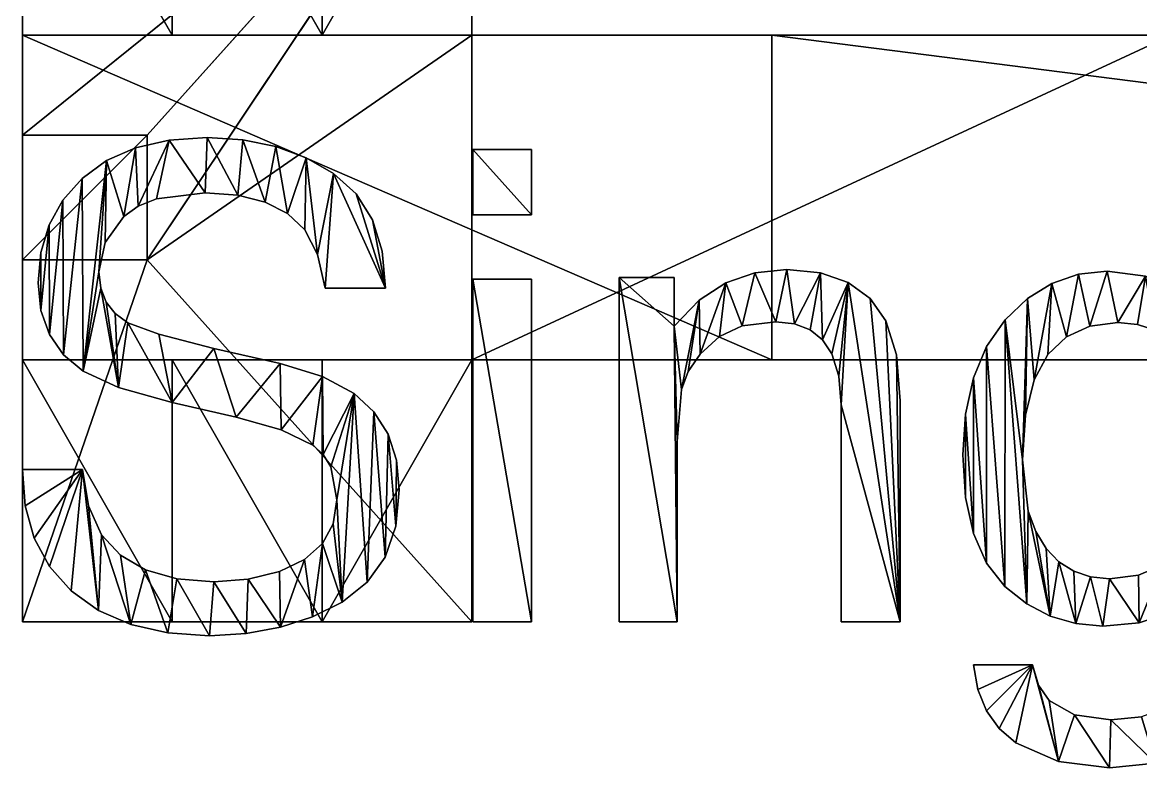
# Model space of a CAD drawing. Extents: x 0 to 171, y -3 to 23.
# Drawn here: x 0 to 22.38, y -2.92 to 12.01 of the extents above; entities that cross this region are included whole.
import ezdxf

# ---------------------------------------------------------------- set-up
doc = ezdxf.new("R2010")
doc.units = 0
doc.layers.get('0').update_dxf_attribs({"color": 13, "linetype": 'CONTINUOUS'})

# ---------------------------------------------------------------- blocks, each defined once
blk = doc.blocks.new('GROUP25_1')
for p, q in [((0, 11.75, 23), (0, 17, 20.5)), ((0, 17, 20.5), (0, 9.75, 20.5)), ((0, 11.75, 23), (0, 17, 23)), ((3, 11.75, 23), (0, 17, 23)), ((9, 17, 20.5), (0, 9.75, 20.5)), ((9, 17, 20.5), (2.5, 9.75, 20.5)), ((9, 17, 20.5), (2.5, 7.25, 20.5)), ((3, 11.75, 23), (3, 17, 23)), ((3, 11.75, 27), (3, 17, 23)), ((6, 11.75, 27), (3, 17, 23)), ((6, 11.75, 23), (9, 17, 23)), ((6, 17, 23), (6, 11.75, 23)), ((6, 17, 23), (6, 11.75, 27)), ((9, 17, 20.5), (9, 11.75, 23)), ((9, 11.75, 20.5), (9, 17, 20.5)), ((9, 17, 23), (9, 11.75, 23)), ((0, 11.75, 40.5), (3, 11.75, 23)), ((3, 11.75, 23), (0, 11.75, 23)), ((0, 11.75, 23), (0, 11.75, 40.5)), ((0, 11.75, 40.5), (3, 11.75, 27)), ((0, 11.75, 40.5), (6, 11.75, 27)), ((0, 11.75, 40.5), (15, 11.75, 34.5)), ((0, 11.75, 40.5), (15, 11.75, 40.5)), ((0, 5.25, 40.5), (0, 11.75, 40.5)), ((0, 11.75, 40.5), (0, 7.25, 20.5)), ((0, 11.75, 40.5), (0, 7.25, 18)), ((0, 11.75, 40.5), (0, 9.75, 20.5)), ((0, 11.75, 23), (0, 9.75, 20.5)), ((15, 5.25, 40.5), (0, 11.75, 40.5)), ((9, 11.75, 20.5), (2.5, 7.25, 20.5)), ((3, 11.75, 27), (3, 11.75, 23)), ((6, 11.75, 27), (3, 11.75, 27)), ((6, 11.75, 27), (9, 11.75, 23)), ((9, 11.75, 23), (6, 11.75, 23)), ((6, 11.75, 23), (6, 11.75, 27)), ((6, 11.75, 27), (162, 11.75, 23)), ((6, 11.75, 27), (165, 11.75, 23)), ((6, 11.75, 27), (165, 11.75, 27)), ((15, 11.75, 34.5), (6, 11.75, 27)), ((9, 11.75, 23), (9, 11.75, 20.5)), ((162, 11.75, 23), (9, 11.75, 23)), ((9, 11.75, 23), (23, 11.75, 20.5)), ((23, 11.75, 20.5), (9, 11.75, 20.5)), ((9, 11.75, 23), (148, 11.75, 20.5)), ((9, 11.75, 23), (162, 11.75, 20.5)), ((9, 11.75, 20.5), (9, 5.25, 20.5)), ((23, 11.75, 20.5), (9, 5.25, 20.5)), ((15, 11.75, 34.5), (165, 11.75, 27)), ((15, 11.75, 34.5), (168, 11.75, 27)), ((15, 11.75, 34.5), (66, 11.75, 34.5)), ((15, 11.75, 40.5), (15, 11.75, 34.5)), ((66, 5.25, 34.5), (15, 11.75, 34.5)), ((15, 11.75, 34.5), (15, 5.25, 34.5)), ((15, 5.25, 40.5), (15, 11.75, 40.5)), ((15, 11.75, 34.5), (15, 5.25, 40.5)), ((0, 9.75, 20.5), (0, 7.25, 18)), ((0, 9.75, 18), (0, 7.25, 18)), ((0, 9.75, 20.5), (0, 9.75, 18)), ((2.5, 9.75, 18), (0, 7.25, 18)), ((0, 9.75, 18), (2.5, 9.75, 18)), ((0, 9.75, 20.5), (2.5, 9.75, 18)), ((0, 9.75, 20.5), (2.5, 9.75, 20.5)), ((2.5, 9.75, 18), (2.5, 7.25, 20.5)), ((2.5, 7.25, 18), (2.5, 9.75, 18)), ((2.5, 9.75, 18), (2.5, 9.75, 20.5)), ((2.5, 9.75, 20.5), (2.5, 7.25, 20.5)), ((0, 5.25, 23), (0, 7.25, 20.5)), ((0, 7.25, 20.5), (0, 0, 20.5)), ((0, 5.25, 40.5), (0, 7.25, 20.5)), ((0, 7.25, 18), (0, 7.25, 20.5)), ((2.5, 7.25, 18), (0, 7.25, 18)), ((2.5, 7.25, 20.5), (0, 0, 20.5)), ((0, 7.25, 20.5), (2.5, 7.25, 20.5)), ((2.5, 7.25, 20.5), (0, 7.25, 18)), ((2.5, 7.25, 20.5), (2.5, 7.25, 18)), ((2.5, 7.25, 20.5), (9, 0, 20.5)), ((0, 5.25, 23), (0, 0, 20.5)), ((0, 0, 23), (0, 5.25, 23)), ((0, 5.25, 23), (0, 5.25, 40.5)), ((3, 0, 23), (0, 5.25, 23)), ((3, 5.25, 23), (0, 5.25, 23)), ((0, 5.25, 40.5), (15, 5.25, 40.5)), ((3, 5.25, 27), (0, 5.25, 23)), ((3, 5.25, 27), (0, 5.25, 40.5)), ((15, 5.25, 34.5), (0, 5.25, 40.5)), ((3, 0, 23), (3, 5.25, 23)), ((3, 0, 23), (3, 5.25, 27)), ((3, 5.25, 27), (3, 5.25, 23)), ((6, 0, 23), (3, 5.25, 27)), ((6, 5.25, 27), (3, 5.25, 27)), ((3, 5.25, 27), (6, 5.25, 23)), ((6, 5.25, 23), (3, 5.25, 23)), ((6, 0, 23), (3, 5.25, 23)), ((162, 5.25, 34.5), (3, 5.25, 27)), ((3, 5.25, 27), (15, 5.25, 34.5)), ((3, 5.25, 27), (66, 5.25, 34.5)), ((6, 0, 23), (6, 5.25, 27)), ((6, 0, 23), (6, 5.25, 23)), ((6, 5.25, 23), (6, 5.25, 27)), ((6, 0, 23), (9, 5.25, 23)), ((9, 5.25, 23), (6, 5.25, 23)), ((162, 5.25, 34.5), (6, 5.25, 23)), ((162, 5.25, 34.5), (6, 5.25, 27)), ((9, 5.25, 20.5), (9, 0, 23)), ((9, 5.25, 20.5), (9, 5.25, 23)), ((9, 5.25, 23), (9, 0, 23)), ((23, 5.25, 20.5), (9, 5.25, 20.5)), ((162, 5.25, 23), (9, 5.25, 20.5)), ((162, 5.25, 23), (9, 5.25, 23)), ((162, 5.25, 34.5), (9, 5.25, 23)), ((9, 5.25, 20.5), (9, 0, 20.5)), ((15, 5.25, 34.5), (66, 5.25, 34.5)), ((15, 5.25, 40.5), (15, 5.25, 34.5)), ((0, 0, 20.5), (0, 0, 23)), ((9, 0, 20.5), (0, 0, 20.5)), ((9, 0, 23), (0, 0, 20.5)), ((3, 0, 23), (0, 0, 23)), ((6, 0, 23), (3, 0, 23)), ((9, 0, 23), (6, 0, 23)), ((9, 0, 23), (9, 0, 20.5))]:
    blk.add_line(p, q)
at = {"color": 178}
for p, q in [((2.265, 9.498, 0.051), (2.936, 9.651, 0.051)), ((2.936, 9.651, 0.051), (3.698, 9.703, 0.051)), ((3.698, 9.703, 0.051), (4.415, 9.658, 0.051)), ((4.415, 9.658, 0.051), (5.075, 9.523, 0.051)), ((1.686, 9.242, 0.051), (2.265, 9.498, 0.051)), ((5.075, 9.523, 0.051), (5.679, 9.298, 0.051)), ((9.014, 9.464, 0.051), (10.193, 9.464, 0.051)), ((9.014, 8.15, 0.051), (9.014, 9.464, 0.051)), ((10.193, 9.464, 0.051), (10.193, 8.15, 0.051)), ((1.199, 8.884, 0.051), (1.686, 9.242, 0.051)), ((5.679, 9.298, 0.051), (6.227, 8.984, 0.051)), ((6.227, 8.984, 0.051), (6.682, 8.571, 0.051)), ((0.813, 8.447, 0.051), (1.199, 8.884, 0.051)), ((3.66, 8.594, 0.051), (2.685, 8.475, 0.051)), ((4.311, 8.548, 0.051), (3.66, 8.594, 0.051)), ((4.86, 8.409, 0.051), (4.311, 8.548, 0.051)), ((6.682, 8.571, 0.051), (7.008, 8.051, 0.051)), ((0.537, 7.952, 0.051), (0.813, 8.447, 0.051)), ((2.318, 8.326, 0.051), (2.03, 8.118, 0.051)), ((2.685, 8.475, 0.051), (2.318, 8.326, 0.051)), ((5.306, 8.178, 0.051), (4.86, 8.409, 0.051)), ((2.03, 8.118, 0.051), (1.658, 7.602, 0.051)), ((5.651, 7.854, 0.051), (5.306, 8.178, 0.051)), ((10.193, 8.15, 0.051), (9.014, 8.15, 0.051)), ((0.371, 7.4, 0.051), (0.537, 7.952, 0.051)), ((5.911, 7.359, 0.051), (5.651, 7.854, 0.051)), ((7.008, 8.051, 0.051), (7.203, 7.423, 0.051)), ((0.316, 6.791, 0.051), (0.371, 7.4, 0.051)), ((1.658, 7.602, 0.051), (1.534, 7.01, 0.051)), ((7.203, 7.423, 0.051), (7.268, 6.687, 0.051)), ((6.063, 6.687, 0.051), (5.911, 7.359, 0.051)), ((1.534, 7.01, 0.051), (1.57, 6.685, 0.051)), ((14.084, 6.791, 0.051), (14.662, 6.989, 0.051)), ((14.662, 6.989, 0.051), (15.302, 7.055, 0.051)), ((15.302, 7.055, 0.051), (15.976, 6.991, 0.051)), ((15.976, 6.991, 0.051), (16.532, 6.799, 0.051)), ((20.608, 6.779, 0.051), (21.141, 6.962, 0.051)), ((21.141, 6.962, 0.051), (21.718, 7.022, 0.051)), ((21.718, 7.022, 0.051), (22.479, 6.923, 0.051)), ((0.372, 6.238, 0.051), (0.316, 6.791, 0.051)), ((9.014, 6.868, 0.051), (10.193, 6.868, 0.051)), ((9.014, 0, 0.051), (9.014, 6.868, 0.051)), ((10.193, 6.868, 0.051), (10.193, 0, 0.051)), ((11.945, 6.9, 0.051), (13.047, 6.9, 0.051)), ((11.945, 0, 0.051), (11.945, 6.9, 0.051)), ((13.047, 6.9, 0.051), (13.047, 5.921, 0.051)), ((13.551, 6.441, 0.051), (14.084, 6.791, 0.051)), ((16.532, 6.799, 0.051), (16.969, 6.478, 0.051)), ((20.118, 6.475, 0.051), (20.608, 6.779, 0.051)), ((1.57, 6.685, 0.051), (1.679, 6.407, 0.051)), ((7.268, 6.687, 0.051), (6.063, 6.687, 0.051)), ((1.679, 6.407, 0.051), (1.86, 6.176, 0.051)), ((13.047, 5.921, 0.051), (13.551, 6.441, 0.051)), ((16.969, 6.478, 0.051), (17.286, 6.03, 0.051)), ((19.673, 6.05, 0.051), (20.118, 6.475, 0.051)), ((0.542, 5.758, 0.051), (0.372, 6.238, 0.051)), ((1.86, 6.176, 0.051), (2.114, 5.992, 0.051)), ((19.302, 5.516, 0.051), (19.673, 6.05, 0.051)), ((14.406, 5.927, 0.051), (13.958, 5.715, 0.051)), ((15.083, 6.011, 0.051), (14.406, 5.927, 0.051)), ((15.457, 5.971, 0.051), (15.083, 6.011, 0.051)), ((15.769, 5.85, 0.051), (15.457, 5.971, 0.051)), ((16.018, 5.649, 0.051), (15.769, 5.85, 0.051)), ((17.286, 6.03, 0.051), (17.499, 5.349, 0.051)), ((21.367, 5.926, 0.051), (20.9, 5.711, 0.051)), ((21.931, 5.998, 0.051), (21.367, 5.926, 0.051)), ((22.322, 5.959, 0.051), (21.931, 5.998, 0.051)), ((22.677, 5.843, 0.051), (22.322, 5.959, 0.051)), ((0.823, 5.352, 0.051), (0.542, 5.758, 0.051)), ((13.958, 5.715, 0.051), (13.569, 5.36, 0.051)), ((16.204, 5.367, 0.051), (16.018, 5.649, 0.051)), ((20.9, 5.711, 0.051), (20.53, 5.353, 0.051)), ((19.037, 4.887, 0.051), (19.302, 5.516, 0.051)), ((1.218, 5.019, 0.051), (0.823, 5.352, 0.051)), ((13.569, 5.36, 0.051), (13.329, 5.013, 0.051)), ((16.344, 4.919, 0.051), (16.204, 5.367, 0.051)), ((20.53, 5.353, 0.051), (20.256, 4.851, 0.051)), ((13.329, 5.013, 0.051), (13.192, 4.655, 0.051)), ((6.011, 4.914, 0.051), (6.643, 4.574, 0.051)), ((18.879, 4.163, 0.051), (19.037, 4.887, 0.051)), ((20.256, 4.851, 0.051), (20.077, 4.144, 0.051)), ((6.643, 4.574, 0.051), (7.037, 4.205, 0.051)), ((7.037, 4.205, 0.051), (7.319, 3.761, 0.051)), ((7.319, 3.761, 0.051), (7.488, 3.242, 0.051)), ((6.023, 3.351, 0.051), (5.812, 3.543, 0.051)), ((6.174, 3.104, 0.051), (6.023, 3.351, 0.051)), ((7.488, 3.242, 0.051), (7.545, 2.648, 0.051)), ((0.054, 2.327, 0.051), (0, 3.054, 0.051)), ((0, 3.054, 0.051), (1.205, 3.054, 0.051)), ((1.205, 3.054, 0.051), (1.323, 2.324, 0.051)), ((6.295, 2.442, 0.051), (6.174, 3.104, 0.051)), ((7.545, 2.648, 0.051), (7.473, 1.918, 0.051)), ((19.036, 1.768, 0.051), (18.878, 2.491, 0.051)), ((0.236, 1.68, 0.051), (0.054, 2.327, 0.051)), ((1.323, 2.324, 0.051), (1.585, 1.746, 0.051)), ((6.223, 1.966, 0.051), (6.295, 2.442, 0.051)), ((20.136, 2.22, 0.051), (20.284, 1.811, 0.051)), ((6.008, 1.569, 0.051), (6.223, 1.966, 0.051)), ((7.473, 1.918, 0.051), (7.259, 1.3, 0.051)), ((20.284, 1.811, 0.051), (20.491, 1.472, 0.051)), ((0.544, 1.113, 0.051), (0.236, 1.68, 0.051)), ((1.585, 1.746, 0.051), (1.965, 1.334, 0.051)), ((5.65, 1.251, 0.051), (6.008, 1.569, 0.051)), ((19.299, 1.175, 0.051), (19.036, 1.768, 0.051)), ((20.491, 1.472, 0.051), (20.748, 1.206, 0.051)), ((1.965, 1.334, 0.051), (2.466, 1.04, 0.051)), ((5.148, 1.011, 0.051), (5.65, 1.251, 0.051)), ((7.259, 1.3, 0.051), (6.901, 0.794, 0.051)), ((19.666, 0.712, 0.051), (19.299, 1.175, 0.051)), ((20.748, 1.206, 0.051), (21.046, 1.016, 0.051)), ((22.342, 0.934, 0.051), (22.828, 1.145, 0.051)), ((0.98, 0.625, 0.051), (0.544, 1.113, 0.051)), ((2.466, 1.04, 0.051), (3.089, 0.864, 0.051)), ((4.523, 0.857, 0.051), (5.148, 1.011, 0.051)), ((21.046, 1.016, 0.051), (21.384, 0.901, 0.051)), ((21.384, 0.901, 0.051), (21.764, 0.863, 0.051)), ((21.764, 0.863, 0.051), (22.342, 0.934, 0.051)), ((3.089, 0.864, 0.051), (3.834, 0.805, 0.051)), ((3.834, 0.805, 0.051), (4.523, 0.857, 0.051)), ((6.901, 0.794, 0.051), (6.401, 0.399, 0.051)), ((20.104, 0.364, 0.051), (19.666, 0.712, 0.051)), ((1.527, 0.23, 0.051), (0.98, 0.625, 0.051)), ((2.17, -0.052, 0.051), (1.527, 0.23, 0.051)), ((6.401, 0.399, 0.051), (5.806, 0.103, 0.051)), ((20.577, 0.115, 0.051), (20.104, 0.364, 0.051)), ((5.806, 0.103, 0.051), (5.165, -0.108, 0.051)), ((21.085, -0.034, 0.051), (20.577, 0.115, 0.051)), ((22.923, 0.174, 0.051), (22.355, -0.019, 0.051)), ((2.909, -0.221, 0.051), (2.17, -0.052, 0.051)), ((3.744, -0.277, 0.051), (2.909, -0.221, 0.051)), ((5.165, -0.108, 0.051), (4.477, -0.235, 0.051)), ((10.193, 0, 0.051), (9.014, 0, 0.051)), ((13.105, 0, 0.051), (11.945, 0, 0.051)), ((17.569, 0, 0.051), (16.39, 0, 0.051)), ((21.628, -0.084, 0.051), (21.085, -0.034, 0.051)), ((22.355, -0.019, 0.051), (21.628, -0.084, 0.051)), ((4.477, -0.235, 0.051), (3.744, -0.277, 0.051)), ((19.125, -1.353, 0.051), (19.038, -0.857, 0.051)), ((19.038, -0.857, 0.051), (20.217, -0.857, 0.051)), ((20.217, -0.857, 0.051), (20.343, -1.268, 0.051)), ((20.343, -1.268, 0.051), (20.552, -1.572, 0.051)), ((19.296, -1.779, 0.051), (19.125, -1.353, 0.051)), ((19.55, -2.134, 0.051), (19.296, -1.779, 0.051)), ((20.552, -1.572, 0.051), (21.058, -1.862, 0.051)), ((21.058, -1.862, 0.051), (21.789, -1.959, 0.051)), ((21.789, -1.959, 0.051), (22.399, -1.9, 0.051)), ((19.889, -2.419, 0.051), (19.55, -2.134, 0.051))]:
    blk.add_line(p, q, dxfattribs=at)
for points in [[(2.114, 5.992, 0.051), (2.734, 5.76, 0.051), (3.834, 5.476, 0.051), (5.161, 5.173, 0.051), (6.011, 4.914, 0.051)], [(17.499, 5.349, 0.051), (17.569, 4.426, 0.051), (17.569, 0, 0.051)], [(5.812, 3.543, 0.051), (5.183, 3.845, 0.051), (4.278, 4.104, 0.051), (2.996, 4.394, 0.051), (1.923, 4.692, 0.051), (1.218, 5.019, 0.051)], [(16.39, 0, 0.051), (16.39, 4.349, 0.051), (16.344, 4.919, 0.051)], [(13.192, 4.655, 0.051), (13.105, 3.614, 0.051), (13.105, 0, 0.051)], [(18.878, 2.491, 0.051), (18.826, 3.344, 0.051), (18.879, 4.163, 0.051)], [(20.077, 4.144, 0.051), (20.018, 3.247, 0.051), (20.136, 2.22, 0.051)], [(23.447, -2.567, 0.051), (22.685, -2.831, 0.051), (21.764, -2.919, 0.051), (20.738, -2.794, 0.051), (19.889, -2.419, 0.051)]]:
    blk.add_polyline3d(points, dxfattribs=at)
mesh = blk.add_polyface()
corners = [(0, 17, 20.5), (0, 9.75, 20.5), (0, 11.75, 23)]
mesh.append_faces([[corners[k] for k in face] for face in [(0, 1, 2)]])
mesh = blk.add_polyface()
corners = [(0, 17, 20.5), (0, 11.75, 23), (0, 17, 23)]
mesh.append_faces([[corners[k] for k in face] for face in [(0, 1, 2)]])
mesh = blk.add_polyface()
corners = [(3, 11.75, 23), (0, 17, 23), (0, 11.75, 23)]
mesh.append_faces([[corners[k] for k in face] for face in [(0, 1, 2)]])
mesh = blk.add_polyface()
corners = [(3, 17, 23), (0, 17, 23), (3, 11.75, 23)]
mesh.append_faces([[corners[k] for k in face] for face in [(0, 1, 2)]])
mesh = blk.add_polyface()
corners = [(9, 17, 20.5), (0, 9.75, 20.5), (0, 17, 20.5)]
mesh.append_faces([[corners[k] for k in face] for face in [(0, 1, 2)]])
mesh = blk.add_polyface()
corners = [(9, 17, 20.5), (2.5, 9.75, 20.5), (0, 9.75, 20.5)]
mesh.append_faces([[corners[k] for k in face] for face in [(0, 1, 2)]])
mesh = blk.add_polyface()
corners = [(9, 17, 20.5), (2.5, 7.25, 20.5), (2.5, 9.75, 20.5)]
mesh.append_faces([[corners[k] for k in face] for face in [(0, 1, 2)]])
mesh = blk.add_polyface()
corners = [(9, 17, 20.5), (9, 11.75, 20.5), (2.5, 7.25, 20.5)]
mesh.append_faces([[corners[k] for k in face] for face in [(0, 1, 2)]])
mesh = blk.add_polyface()
corners = [(3, 17, 23), (3, 11.75, 23), (3, 11.75, 27)]
mesh.append_faces([[corners[k] for k in face] for face in [(0, 1, 2)]])
mesh = blk.add_polyface()
corners = [(6, 11.75, 27), (3, 17, 23), (3, 11.75, 27)]
mesh.append_faces([[corners[k] for k in face] for face in [(0, 1, 2)]])
mesh = blk.add_polyface()
corners = [(6, 11.75, 27), (6, 17, 23), (3, 17, 23)]
mesh.append_faces([[corners[k] for k in face] for face in [(0, 1, 2)]])
mesh = blk.add_polyface()
corners = [(9, 17, 23), (6, 17, 23), (6, 11.75, 23)]
mesh.append_faces([[corners[k] for k in face] for face in [(0, 1, 2)]])
mesh = blk.add_polyface()
corners = [(9, 17, 23), (6, 11.75, 23), (9, 11.75, 23)]
mesh.append_faces([[corners[k] for k in face] for face in [(0, 1, 2)]])
mesh = blk.add_polyface()
corners = [(6, 17, 23), (6, 11.75, 27), (6, 11.75, 23)]
mesh.append_faces([[corners[k] for k in face] for face in [(0, 1, 2)]])
mesh = blk.add_polyface()
corners = [(9, 17, 20.5), (9, 11.75, 23), (9, 11.75, 20.5)]
mesh.append_faces([[corners[k] for k in face] for face in [(0, 1, 2)]])
mesh = blk.add_polyface()
corners = [(9, 17, 23), (9, 11.75, 23), (9, 17, 20.5)]
mesh.append_faces([[corners[k] for k in face] for face in [(0, 1, 2)]])
mesh = blk.add_polyface()
corners = [(0, 11.75, 40.5), (3, 11.75, 23), (0, 11.75, 23)]
mesh.append_faces([[corners[k] for k in face] for face in [(0, 1, 2)]])
mesh = blk.add_polyface()
corners = [(0, 11.75, 40.5), (3, 11.75, 27), (3, 11.75, 23)]
mesh.append_faces([[corners[k] for k in face] for face in [(0, 1, 2)]])
mesh = blk.add_polyface()
corners = [(0, 11.75, 40.5), (6, 11.75, 27), (3, 11.75, 27)]
mesh.append_faces([[corners[k] for k in face] for face in [(0, 1, 2)]])
mesh = blk.add_polyface()
corners = [(0, 11.75, 40.5), (15, 11.75, 34.5), (6, 11.75, 27)]
mesh.append_faces([[corners[k] for k in face] for face in [(0, 1, 2)]])
mesh = blk.add_polyface()
corners = [(15, 11.75, 40.5), (15, 11.75, 34.5), (0, 11.75, 40.5)]
mesh.append_faces([[corners[k] for k in face] for face in [(0, 1, 2)]])
mesh = blk.add_polyface()
corners = [(0, 11.75, 40.5), (0, 7.25, 20.5), (0, 5.25, 40.5)]
mesh.append_faces([[corners[k] for k in face] for face in [(0, 1, 2)]])
mesh = blk.add_polyface()
corners = [(0, 11.75, 40.5), (0, 7.25, 18), (0, 7.25, 20.5)]
mesh.append_faces([[corners[k] for k in face] for face in [(0, 1, 2)]])
mesh = blk.add_polyface()
corners = [(0, 11.75, 40.5), (0, 9.75, 20.5), (0, 7.25, 18)]
mesh.append_faces([[corners[k] for k in face] for face in [(0, 1, 2)]])
mesh = blk.add_polyface()
corners = [(0, 11.75, 23), (0, 9.75, 20.5), (0, 11.75, 40.5)]
mesh.append_faces([[corners[k] for k in face] for face in [(0, 1, 2)]])
mesh = blk.add_polyface()
corners = [(15, 5.25, 40.5), (0, 11.75, 40.5), (0, 5.25, 40.5)]
mesh.append_faces([[corners[k] for k in face] for face in [(0, 1, 2)]])
mesh = blk.add_polyface()
corners = [(15, 11.75, 40.5), (0, 11.75, 40.5), (15, 5.25, 40.5)]
mesh.append_faces([[corners[k] for k in face] for face in [(0, 1, 2)]])
mesh = blk.add_polyface()
corners = [(9, 11.75, 20.5), (9, 0, 20.5), (2.5, 7.25, 20.5), (9, 5.25, 20.5)]
mesh.append_faces([[corners[k] for k in face] for face in [(0, 1, 2), (1, 0, 3)]], dxfattribs={"vtx0": -1})
mesh = blk.add_polyface()
corners = [(6, 11.75, 27), (9, 11.75, 23), (6, 11.75, 23)]
mesh.append_faces([[corners[k] for k in face] for face in [(0, 1, 2)]])
mesh = blk.add_polyface()
corners = [(6, 11.75, 27), (162, 11.75, 23), (9, 11.75, 23)]
mesh.append_faces([[corners[k] for k in face] for face in [(0, 1, 2)]])
mesh = blk.add_polyface()
corners = [(6, 11.75, 27), (165, 11.75, 23), (162, 11.75, 23)]
mesh.append_faces([[corners[k] for k in face] for face in [(0, 1, 2)]])
mesh = blk.add_polyface()
corners = [(165, 11.75, 27), (165, 11.75, 23), (6, 11.75, 27)]
mesh.append_faces([[corners[k] for k in face] for face in [(0, 1, 2)]])
mesh = blk.add_polyface()
corners = [(15, 11.75, 34.5), (165, 11.75, 27), (6, 11.75, 27)]
mesh.append_faces([[corners[k] for k in face] for face in [(0, 1, 2)]])
mesh = blk.add_polyface()
corners = [(9, 11.75, 23), (23, 11.75, 20.5), (9, 11.75, 20.5)]
mesh.append_faces([[corners[k] for k in face] for face in [(0, 1, 2)]])
mesh = blk.add_polyface()
corners = [(9, 11.75, 23), (148, 11.75, 20.5), (23, 11.75, 20.5)]
mesh.append_faces([[corners[k] for k in face] for face in [(0, 1, 2)]])
mesh = blk.add_polyface()
corners = [(9, 11.75, 23), (162, 11.75, 20.5), (148, 11.75, 20.5)]
mesh.append_faces([[corners[k] for k in face] for face in [(0, 1, 2)]])
mesh = blk.add_polyface()
corners = [(162, 11.75, 23), (162, 11.75, 20.5), (9, 11.75, 23)]
mesh.append_faces([[corners[k] for k in face] for face in [(0, 1, 2)]])
mesh = blk.add_polyface()
corners = [(23, 11.75, 20.5), (9, 5.25, 20.5), (9, 11.75, 20.5)]
mesh.append_faces([[corners[k] for k in face] for face in [(0, 1, 2)]])
mesh = blk.add_polyface()
corners = [(23, 11.75, 20.5), (23, 5.25, 20.5), (9, 5.25, 20.5), (23, 7.25, 20.5)]
mesh.append_faces([[corners[k] for k in face] for face in [(0, 1, 2), (1, 0, 3)]], dxfattribs={"vtx0": -1})
mesh = blk.add_polyface()
corners = [(15, 11.75, 34.5), (168, 11.75, 27), (165, 11.75, 27)]
mesh.append_faces([[corners[k] for k in face] for face in [(0, 1, 2)]])
mesh = blk.add_polyface()
corners = [(15, 11.75, 34.5), (105, 11.75, 34.5), (168, 11.75, 27), (66, 11.75, 34.5)]
mesh.append_faces([[corners[k] for k in face] for face in [(0, 1, 2), (1, 0, 3)]], dxfattribs={"vtx0": -1})
mesh = blk.add_polyface()
corners = [(66, 5.25, 34.5), (15, 11.75, 34.5), (15, 5.25, 34.5)]
mesh.append_faces([[corners[k] for k in face] for face in [(0, 1, 2)]])
mesh = blk.add_polyface()
corners = [(66, 11.75, 34.5), (15, 11.75, 34.5), (66, 5.25, 34.5)]
mesh.append_faces([[corners[k] for k in face] for face in [(0, 1, 2)]])
mesh = blk.add_polyface()
corners = [(15, 11.75, 34.5), (15, 5.25, 40.5), (15, 5.25, 34.5)]
mesh.append_faces([[corners[k] for k in face] for face in [(0, 1, 2)]])
mesh = blk.add_polyface()
corners = [(15, 11.75, 40.5), (15, 5.25, 40.5), (15, 11.75, 34.5)]
mesh.append_faces([[corners[k] for k in face] for face in [(0, 1, 2)]])
mesh = blk.add_polyface()
corners = [(0, 9.75, 18), (0, 7.25, 18), (0, 9.75, 20.5)]
mesh.append_faces([[corners[k] for k in face] for face in [(0, 1, 2)]])
mesh = blk.add_polyface()
corners = [(2.5, 9.75, 18), (0, 7.25, 18), (0, 9.75, 18)]
mesh.append_faces([[corners[k] for k in face] for face in [(0, 1, 2)]])
mesh = blk.add_polyface()
corners = [(2.5, 7.25, 18), (0, 7.25, 18), (2.5, 9.75, 18)]
mesh.append_faces([[corners[k] for k in face] for face in [(0, 1, 2)]])
mesh = blk.add_polyface()
corners = [(0, 9.75, 20.5), (2.5, 9.75, 18), (0, 9.75, 18)]
mesh.append_faces([[corners[k] for k in face] for face in [(0, 1, 2)]])
mesh = blk.add_polyface()
corners = [(2.5, 9.75, 20.5), (2.5, 9.75, 18), (0, 9.75, 20.5)]
mesh.append_faces([[corners[k] for k in face] for face in [(0, 1, 2)]])
mesh = blk.add_polyface(dxfattribs=at)
corners = [(0.054, 2.327, 0.051), (1.205, 3.054, 0.051), (0, 3.054, 0.051), (0.236, 1.68, 0.051), (0.544, 1.113, 0.051), (0.98, 0.625, 0.051), (1.527, 0.23, 0.051), (1.323, 2.324, 0.051), (1.585, 1.746, 0.051), (2.17, -0.052, 0.051), (1.965, 1.334, 0.051), (2.466, 1.04, 0.051), (2.909, -0.221, 0.051), (3.089, 0.864, 0.051), (3.744, -0.277, 0.051), (3.834, 0.805, 0.051), (4.477, -0.235, 0.051), (4.523, 0.857, 0.051), (5.165, -0.108, 0.051), (5.148, 1.011, 0.051), (5.65, 1.251, 0.051), (5.806, 0.103, 0.051), (6.008, 1.569, 0.051), (6.401, 0.399, 0.051), (6.223, 1.966, 0.051), (6.295, 2.442, 0.051), (1.218, 5.019, 0.051), (1.57, 6.685, 0.051), (1.534, 7.01, 0.051), (1.923, 4.692, 0.051), (1.679, 6.407, 0.051), (1.86, 6.176, 0.051), (2.114, 5.992, 0.051), (2.996, 4.394, 0.051), (2.734, 5.76, 0.051), (3.834, 5.476, 0.051), (4.278, 4.104, 0.051), (5.161, 5.173, 0.051), (5.183, 3.845, 0.051), (6.011, 4.914, 0.051), (5.812, 3.543, 0.051), (6.023, 3.351, 0.051), (6.643, 4.574, 0.051), (6.174, 3.104, 0.051), (6.901, 0.794, 0.051), (7.037, 4.205, 0.051), (7.259, 1.3, 0.051), (7.319, 3.761, 0.051), (7.473, 1.918, 0.051), (7.488, 3.242, 0.051), (7.545, 2.648, 0.051), (0.372, 6.238, 0.051), (0.371, 7.4, 0.051), (0.316, 6.791, 0.051), (0.537, 7.952, 0.051), (0.542, 5.758, 0.051), (0.813, 8.447, 0.051), (0.823, 5.352, 0.051), (1.199, 8.884, 0.051), (1.686, 9.242, 0.051), (1.658, 7.602, 0.051), (2.03, 8.118, 0.051), (2.265, 9.498, 0.051), (2.318, 8.326, 0.051), (2.936, 9.651, 0.051), (2.685, 8.475, 0.051), (3.66, 8.594, 0.051), (3.698, 9.703, 0.051), (4.311, 8.548, 0.051), (4.415, 9.658, 0.051), (4.86, 8.409, 0.051), (5.075, 9.523, 0.051), (5.306, 8.178, 0.051), (5.679, 9.298, 0.051), (5.651, 7.854, 0.051), (5.911, 7.359, 0.051), (6.227, 8.984, 0.051), (6.063, 6.687, 0.051), (7.268, 6.687, 0.051), (6.682, 8.571, 0.051), (7.008, 8.051, 0.051), (7.203, 7.423, 0.051)]
mesh.append_faces([[corners[k] for k in face] for face in [(0, 1, 2), (49, 48, 50), (51, 52, 53), (80, 78, 81)]], dxfattribs={"vtx0": -1, "color": 178})
mesh.append_faces([[corners[k] for k in face] for face in [(1, 6, 7), (7, 6, 8), (8, 9, 10), (10, 9, 11), (11, 12, 13), (13, 14, 15), (15, 16, 17), (17, 18, 19), (19, 18, 20), (20, 21, 22), (22, 23, 24), (24, 23, 25), (27, 29, 30), (30, 29, 31), (31, 29, 32), (32, 33, 34), (34, 33, 35), (35, 36, 37), (37, 38, 39), (39, 41, 42), (42, 44, 45), (45, 46, 47), (47, 48, 49), (52, 51, 54), (54, 55, 56), (56, 57, 58), (58, 26, 59), (59, 61, 62), (62, 63, 64), (64, 66, 67), (67, 68, 69), (69, 70, 71), (71, 72, 73), (73, 75, 76), (76, 78, 79), (79, 78, 80)]], dxfattribs={"vtx0": -1, "vtx1": -1, "color": 178})
mesh.append_faces([[corners[k] for k in face] for face in [(42, 25, 23), (59, 26, 28)]], dxfattribs={"vtx0": -1, "vtx1": -1, "vtx2": -1, "color": 178})
mesh.append_faces([[corners[k] for k in face] for face in [(1, 0, 3), (1, 3, 4), (1, 4, 5), (1, 5, 6), (8, 6, 9), (11, 9, 12), (13, 12, 14), (15, 14, 16), (17, 16, 18), (20, 18, 21), (22, 21, 23), (26, 27, 28), (27, 26, 29), (32, 29, 33), (35, 33, 36), (37, 36, 38), (39, 38, 40), (39, 40, 41), (42, 41, 43), (42, 43, 25), (42, 23, 44), (45, 44, 46), (47, 46, 48), (54, 51, 55), (56, 55, 57), (58, 57, 26), (59, 28, 60), (59, 60, 61), (62, 61, 63), (64, 63, 65), (64, 65, 66), (67, 66, 68), (69, 68, 70), (71, 70, 72), (73, 72, 74), (73, 74, 75), (76, 75, 77), (76, 77, 78)]], dxfattribs={"vtx0": -1, "vtx2": -1, "color": 178})
mesh = blk.add_polyface()
corners = [(2.5, 9.75, 18), (2.5, 7.25, 20.5), (2.5, 7.25, 18)]
mesh.append_faces([[corners[k] for k in face] for face in [(0, 1, 2)]])
mesh = blk.add_polyface()
corners = [(2.5, 9.75, 20.5), (2.5, 7.25, 20.5), (2.5, 9.75, 18)]
mesh.append_faces([[corners[k] for k in face] for face in [(0, 1, 2)]])
mesh = blk.add_polyface(dxfattribs=at)
corners = [(10.193, 8.15, 0.051), (9.014, 9.464, 0.051), (9.014, 8.15, 0.051), (10.193, 9.464, 0.051)]
mesh.append_faces([[corners[k] for k in face] for face in [(0, 1, 2), (1, 0, 3)]], dxfattribs={"vtx0": -1, "color": 178})
mesh = blk.add_polyface()
corners = [(0, 7.25, 20.5), (0, 0, 20.5), (0, 5.25, 23)]
mesh.append_faces([[corners[k] for k in face] for face in [(0, 1, 2)]])
mesh = blk.add_polyface()
corners = [(0, 7.25, 20.5), (0, 5.25, 23), (0, 5.25, 40.5)]
mesh.append_faces([[corners[k] for k in face] for face in [(0, 1, 2)]])
mesh = blk.add_polyface()
corners = [(2.5, 7.25, 20.5), (0, 0, 20.5), (0, 7.25, 20.5)]
mesh.append_faces([[corners[k] for k in face] for face in [(0, 1, 2)]])
mesh = blk.add_polyface()
corners = [(9, 0, 20.5), (0, 0, 20.5), (2.5, 7.25, 20.5)]
mesh.append_faces([[corners[k] for k in face] for face in [(0, 1, 2)]])
mesh = blk.add_polyface()
corners = [(2.5, 7.25, 20.5), (0, 7.25, 18), (2.5, 7.25, 18)]
mesh.append_faces([[corners[k] for k in face] for face in [(0, 1, 2)]])
mesh = blk.add_polyface()
corners = [(0, 7.25, 20.5), (0, 7.25, 18), (2.5, 7.25, 20.5)]
mesh.append_faces([[corners[k] for k in face] for face in [(0, 1, 2)]])
mesh = blk.add_polyface(dxfattribs=at)
corners = [(17.569, 0, 0.051), (16.39, 4.349, 0.051), (16.39, 0, 0.051), (16.532, 6.799, 0.051), (16.969, 6.478, 0.051), (17.286, 6.03, 0.051), (17.499, 5.349, 0.051), (17.569, 4.426, 0.051), (13.105, 0, 0.051), (11.945, 6.9, 0.051), (11.945, 0, 0.051), (13.047, 5.921, 0.051), (13.105, 3.614, 0.051), (13.192, 4.655, 0.051), (13.551, 6.441, 0.051), (13.329, 5.013, 0.051), (13.569, 5.36, 0.051), (14.084, 6.791, 0.051), (13.958, 5.715, 0.051), (14.406, 5.927, 0.051), (14.662, 6.989, 0.051), (15.083, 6.011, 0.051), (15.302, 7.055, 0.051), (15.457, 5.971, 0.051), (15.976, 6.991, 0.051), (15.769, 5.85, 0.051), (16.018, 5.649, 0.051), (16.204, 5.367, 0.051), (16.344, 4.919, 0.051), (13.047, 6.9, 0.051)]
mesh.append_faces([[corners[k] for k in face] for face in [(0, 1, 2), (6, 0, 7), (8, 9, 10)]], dxfattribs={"vtx0": -1, "color": 178})
mesh.append_faces([[corners[k] for k in face] for face in [(3, 0, 4), (4, 0, 5), (5, 0, 6), (11, 13, 14), (14, 16, 17), (17, 19, 20), (20, 21, 22), (22, 23, 24), (24, 26, 3)]], dxfattribs={"vtx0": -1, "vtx1": -1, "color": 178})
mesh.append_faces([[corners[k] for k in face] for face in [(1, 0, 3), (9, 8, 11)]], dxfattribs={"vtx0": -1, "vtx1": -1, "vtx2": -1, "color": 178})
mesh.append_faces([[corners[k] for k in face] for face in [(11, 8, 12), (11, 12, 13), (14, 13, 15), (14, 15, 16), (17, 16, 18), (17, 18, 19), (20, 19, 21), (22, 21, 23), (24, 23, 25), (24, 25, 26), (3, 26, 27), (3, 27, 28), (3, 28, 1)]], dxfattribs={"vtx0": -1, "vtx2": -1, "color": 178})
mesh.append_faces([[corners[k] for k in face] for face in [(29, 9, 11)]], dxfattribs={"vtx1": -1, "color": 178})
mesh = blk.add_polyface(dxfattribs=at)
corners = [(19.125, -1.353, 0.051), (20.217, -0.857, 0.051), (19.038, -0.857, 0.051), (19.296, -1.779, 0.051), (19.55, -2.134, 0.051), (19.889, -2.419, 0.051), (20.738, -2.794, 0.051), (20.343, -1.268, 0.051), (20.552, -1.572, 0.051), (21.058, -1.862, 0.051), (21.764, -2.919, 0.051), (21.789, -1.959, 0.051), (22.685, -2.831, 0.051), (22.399, -1.9, 0.051), (22.893, -1.723, 0.051), (23.447, -2.567, 0.051), (23.271, -1.429, 0.051), (23.535, -1.018, 0.051), (24.048, -2.128, 0.051), (23.714, -0.246, 0.051), (23.761, 0.96, 0.051), (23.806, 3.479, 0.051), (23.806, 5.966, 0.051), (23.806, 6.836, 0.051), (24.875, 6.836, 0.051), (24.489, -1.514, 0.051), (24.779, -0.615, 0.051), (24.875, 0.56, 0.051), (20.018, 3.247, 0.051), (20.118, 6.475, 0.051), (19.673, 6.05, 0.051), (20.077, 4.144, 0.051), (20.256, 4.851, 0.051), (20.608, 6.779, 0.051), (20.53, 5.353, 0.051), (20.9, 5.711, 0.051), (21.141, 6.962, 0.051), (21.367, 5.926, 0.051), (21.718, 7.022, 0.051), (21.931, 5.998, 0.051), (22.479, 6.923, 0.051), (22.322, 5.959, 0.051), (22.677, 5.843, 0.051), (23.136, 6.623, 0.051), (22.995, 5.65, 0.051), (23.278, 5.38, 0.051), (23.509, 5.029, 0.051), (23.674, 4.595, 0.051), (18.878, 2.491, 0.051), (18.879, 4.163, 0.051), (18.826, 3.344, 0.051), (19.036, 1.768, 0.051), (19.037, 4.887, 0.051), (19.299, 1.175, 0.051), (19.302, 5.516, 0.051), (19.666, 0.712, 0.051), (20.104, 0.364, 0.051), (20.136, 2.22, 0.051), (20.577, 0.115, 0.051), (20.284, 1.811, 0.051), (20.491, 1.472, 0.051), (20.748, 1.206, 0.051), (21.085, -0.034, 0.051), (21.046, 1.016, 0.051), (21.384, 0.901, 0.051), (21.628, -0.084, 0.051), (21.764, 0.863, 0.051), (22.355, -0.019, 0.051), (22.342, 0.934, 0.051), (22.828, 1.145, 0.051), (22.923, 0.174, 0.051), (23.222, 1.497, 0.051), (23.377, 0.499, 0.051), (23.522, 1.991, 0.051), (23.735, 2.682, 0.051)]
mesh.append_faces([[corners[k] for k in face] for face in [(0, 1, 2), (24, 26, 27), (48, 49, 50)]], dxfattribs={"vtx0": -1, "color": 178})
mesh.append_faces([[corners[k] for k in face] for face in [(1, 6, 7), (7, 6, 8), (8, 6, 9), (9, 10, 11), (11, 12, 13), (13, 12, 14), (14, 15, 16), (16, 15, 17), (17, 18, 19), (19, 18, 20), (22, 18, 23), (23, 18, 24), (29, 32, 33), (33, 35, 36), (36, 37, 38), (38, 39, 40), (40, 42, 43), (43, 45, 22), (49, 51, 52), (52, 53, 54), (54, 55, 30), (28, 56, 57), (57, 58, 59), (59, 58, 60), (60, 58, 61), (61, 62, 63), (63, 62, 64), (64, 65, 66), (66, 67, 68), (68, 67, 69), (69, 70, 71), (71, 72, 73), (73, 20, 74), (74, 20, 21)]], dxfattribs={"vtx0": -1, "vtx1": -1, "color": 178})
mesh.append_faces([[corners[k] for k in face] for face in [(20, 18, 21), (21, 18, 22), (30, 56, 28)]], dxfattribs={"vtx0": -1, "vtx1": -1, "vtx2": -1, "color": 178})
mesh.append_faces([[corners[k] for k in face] for face in [(1, 0, 3), (1, 3, 4), (1, 4, 5), (1, 5, 6), (9, 6, 10), (11, 10, 12), (14, 12, 15), (17, 15, 18), (24, 18, 25), (24, 25, 26), (28, 29, 30), (29, 28, 31), (29, 31, 32), (33, 32, 34), (33, 34, 35), (36, 35, 37), (38, 37, 39), (40, 39, 41), (40, 41, 42), (43, 42, 44), (43, 44, 45), (22, 45, 46), (22, 46, 47), (22, 47, 21), (49, 48, 51), (52, 51, 53), (54, 53, 55), (30, 55, 56), (57, 56, 58), (61, 58, 62), (64, 62, 65), (66, 65, 67), (69, 67, 70), (71, 70, 72), (73, 72, 20)]], dxfattribs={"vtx0": -1, "vtx2": -1, "color": 178})
mesh = blk.add_polyface(dxfattribs=at)
corners = [(10.193, 0, 0.051), (9.014, 6.868, 0.051), (9.014, 0, 0.051), (10.193, 6.868, 0.051)]
mesh.append_faces([[corners[k] for k in face] for face in [(0, 1, 2), (1, 0, 3)]], dxfattribs={"vtx0": -1, "color": 178})
mesh = blk.add_polyface()
corners = [(0, 5.25, 23), (0, 0, 20.5), (0, 0, 23)]
mesh.append_faces([[corners[k] for k in face] for face in [(0, 1, 2)]])
mesh = blk.add_polyface()
corners = [(3, 0, 23), (0, 5.25, 23), (0, 0, 23)]
mesh.append_faces([[corners[k] for k in face] for face in [(0, 1, 2)]])
mesh = blk.add_polyface()
corners = [(3, 5.25, 23), (0, 5.25, 23), (3, 0, 23)]
mesh.append_faces([[corners[k] for k in face] for face in [(0, 1, 2)]])
mesh = blk.add_polyface()
corners = [(3, 5.25, 27), (0, 5.25, 23), (3, 5.25, 23)]
mesh.append_faces([[corners[k] for k in face] for face in [(0, 1, 2)]])
mesh = blk.add_polyface()
corners = [(0, 5.25, 40.5), (0, 5.25, 23), (3, 5.25, 27)]
mesh.append_faces([[corners[k] for k in face] for face in [(0, 1, 2)]])
mesh = blk.add_polyface()
corners = [(0, 5.25, 40.5), (3, 5.25, 27), (15, 5.25, 34.5)]
mesh.append_faces([[corners[k] for k in face] for face in [(0, 1, 2)]])
mesh = blk.add_polyface()
corners = [(0, 5.25, 40.5), (15, 5.25, 34.5), (15, 5.25, 40.5)]
mesh.append_faces([[corners[k] for k in face] for face in [(0, 1, 2)]])
mesh = blk.add_polyface()
corners = [(3, 5.25, 23), (3, 0, 23), (3, 5.25, 27)]
mesh.append_faces([[corners[k] for k in face] for face in [(0, 1, 2)]])
mesh = blk.add_polyface()
corners = [(6, 0, 23), (3, 5.25, 27), (3, 0, 23)]
mesh.append_faces([[corners[k] for k in face] for face in [(0, 1, 2)]])
mesh = blk.add_polyface()
corners = [(6, 0, 23), (6, 5.25, 27), (3, 5.25, 27)]
mesh.append_faces([[corners[k] for k in face] for face in [(0, 1, 2)]])
mesh = blk.add_polyface()
corners = [(3, 5.25, 27), (6, 5.25, 23), (3, 5.25, 23)]
mesh.append_faces([[corners[k] for k in face] for face in [(0, 1, 2)]])
mesh = blk.add_polyface()
corners = [(6, 5.25, 27), (6, 5.25, 23), (3, 5.25, 27)]
mesh.append_faces([[corners[k] for k in face] for face in [(0, 1, 2)]])
mesh = blk.add_polyface()
corners = [(6, 0, 23), (3, 5.25, 23), (3, 0, 23)]
mesh.append_faces([[corners[k] for k in face] for face in [(0, 1, 2)]])
mesh = blk.add_polyface()
corners = [(6, 0, 23), (6, 5.25, 23), (3, 5.25, 23)]
mesh.append_faces([[corners[k] for k in face] for face in [(0, 1, 2)]])
mesh = blk.add_polyface()
corners = [(162, 5.25, 34.5), (3, 5.25, 27), (6, 5.25, 27)]
mesh.append_faces([[corners[k] for k in face] for face in [(0, 1, 2)]])
mesh = blk.add_polyface()
corners = [(15, 5.25, 34.5), (3, 5.25, 27), (66, 5.25, 34.5)]
mesh.append_faces([[corners[k] for k in face] for face in [(0, 1, 2)]])
mesh = blk.add_polyface()
corners = [(156, 5.25, 34.5), (105, 5.25, 34.5), (162, 5.25, 34.5), (66, 5.25, 34.5), (3, 5.25, 27)]
mesh.append_faces([[corners[k] for k in face] for face in [(2, 3, 4)]], dxfattribs={"vtx0": -1})
mesh.append_faces([[corners[k] for k in face] for face in [(3, 2, 1)]], dxfattribs={"vtx0": -1, "vtx1": -1})
mesh.append_faces([[corners[k] for k in face] for face in [(0, 1, 2)]], dxfattribs={"vtx1": -1})
mesh = blk.add_polyface()
corners = [(6, 5.25, 27), (6, 0, 23), (6, 5.25, 23)]
mesh.append_faces([[corners[k] for k in face] for face in [(0, 1, 2)]])
mesh = blk.add_polyface()
corners = [(9, 5.25, 23), (6, 5.25, 23), (6, 0, 23)]
mesh.append_faces([[corners[k] for k in face] for face in [(0, 1, 2)]])
mesh = blk.add_polyface()
corners = [(9, 0, 23), (9, 5.25, 23), (6, 0, 23)]
mesh.append_faces([[corners[k] for k in face] for face in [(0, 1, 2)]])
mesh = blk.add_polyface()
corners = [(162, 5.25, 34.5), (6, 5.25, 23), (9, 5.25, 23)]
mesh.append_faces([[corners[k] for k in face] for face in [(0, 1, 2)]])
mesh = blk.add_polyface()
corners = [(162, 5.25, 34.5), (6, 5.25, 27), (6, 5.25, 23)]
mesh.append_faces([[corners[k] for k in face] for face in [(0, 1, 2)]])
mesh = blk.add_polyface()
corners = [(9, 5.25, 20.5), (9, 0, 23), (9, 0, 20.5)]
mesh.append_faces([[corners[k] for k in face] for face in [(0, 1, 2)]])
mesh = blk.add_polyface()
corners = [(9, 5.25, 23), (9, 0, 23), (9, 5.25, 20.5)]
mesh.append_faces([[corners[k] for k in face] for face in [(0, 1, 2)]])
mesh = blk.add_polyface()
corners = [(162, 5.25, 23), (9, 5.25, 20.5), (23, 5.25, 20.5)]
mesh.append_faces([[corners[k] for k in face] for face in [(0, 1, 2)]])
mesh = blk.add_polyface()
corners = [(9, 5.25, 23), (9, 5.25, 20.5), (162, 5.25, 23)]
mesh.append_faces([[corners[k] for k in face] for face in [(0, 1, 2)]])
mesh = blk.add_polyface()
corners = [(162, 5.25, 34.5), (9, 5.25, 23), (162, 5.25, 23)]
mesh.append_faces([[corners[k] for k in face] for face in [(0, 1, 2)]])
mesh = blk.add_polyface()
corners = [(9, 0, 23), (0, 0, 20.5), (9, 0, 20.5)]
mesh.append_faces([[corners[k] for k in face] for face in [(0, 1, 2)]])
mesh = blk.add_polyface()
corners = [(9, 0, 23), (0, 0, 23), (0, 0, 20.5), (6, 0, 23), (3, 0, 23)]
mesh.append_faces([[corners[k] for k in face] for face in [(0, 1, 2), (1, 3, 4)]], dxfattribs={"vtx0": -1})
mesh.append_faces([[corners[k] for k in face] for face in [(1, 0, 3)]], dxfattribs={"vtx0": -1, "vtx2": -1})

msp = doc.modelspace()

# ---------------------------------------------------------------- block references
msp.add_blockref('GROUP25_1', (0, 0))

doc.saveas('drawing.dxf')
